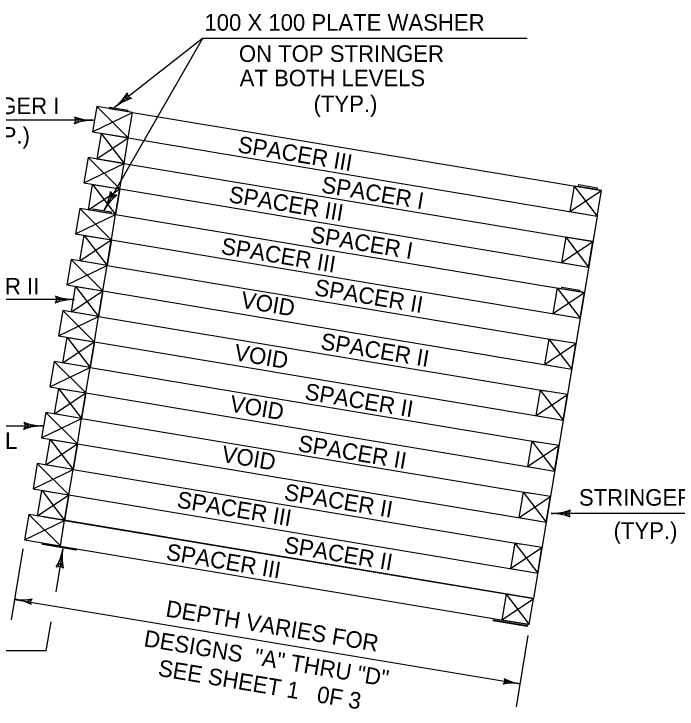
# Model space of a CAD drawing. Extents: x 974 to 1533, y 954 to 3585.
# Drawn here: x 1109.45 to 1144.67, y 1035.03 to 1071.93 of the extents above; entities that cross this region are included whole.
import ezdxf

# ---------------------------------------------------------------- set-up
doc = ezdxf.new("R2010")
doc.units = 0
doc.layers.add('Level 1', color=7, linetype='Continuous')
doc.layers.add('Level 60', color=7, linetype='Continuous')

msp = doc.modelspace()

# ---------------------------------------------------------------- linework, layer by layer
at = {"layer": 'Level 1'}
for p, q in [((1136.71, 1070.614), (1119.466, 1070.614)), ((1115.467, 1067.731), (1115.522, 1067.534)), ((1115.443, 1067.611), (1115.359, 1067.459)), ((1115.575, 1067.44), (1115.409, 1067.396)), ((1115.699, 1067.434), (1115.521, 1067.534)), ((1113.67, 1066.284), (1104.819, 1066.283)), ((1112.658, 1066.472), (1112.737, 1066.283)), ((1112.658, 1066.096), (1112.737, 1066.284)), ((1112.752, 1066.392), (1112.91, 1066.324)), ((1112.752, 1066.176), (1112.91, 1066.243)), ((1115.299, 1063.992), (1115.524, 1065.344)), ((1114.848, 1061.286), (1115.073, 1062.638)), ((1114.582, 1062.493), (1114.707, 1062.332)), ((1114.606, 1062.372), (1114.584, 1062.201)), ((1114.791, 1062.265), (1114.655, 1062.161)), ((1114.909, 1062.306), (1114.707, 1062.332)), ((1114.396, 1058.579), (1114.622, 1059.932)), ((1114.397, 1058.58), (1114.622, 1059.932)), ((1114.171, 1057.225), (1114.396, 1058.578)), ((1113.946, 1055.873), (1114.171, 1057.226)), ((1112.663, 1056.773), (1103.159, 1056.773)), ((1111.651, 1056.962), (1111.73, 1056.773)), ((1111.651, 1056.585), (1111.73, 1056.773)), ((1111.744, 1056.881), (1111.903, 1056.814)), ((1111.744, 1056.666), (1111.903, 1056.732)), ((1113.72, 1054.519), (1113.946, 1055.872)), ((1113.495, 1053.167), (1113.72, 1054.52)), ((1113.269, 1051.813), (1113.495, 1053.166)), ((1113.044, 1050.461), (1113.269, 1051.814)), ((1112.819, 1049.109), (1113.044, 1050.462)), ((1099.219, 1050.066), (1111.013, 1050.067)), ((1109.979, 1050.255), (1110.058, 1050.066)), ((1109.979, 1049.879), (1110.058, 1050.067)), ((1110.073, 1050.174), (1110.232, 1050.107)), ((1110.073, 1049.959), (1110.232, 1050.026)), ((1112.592, 1047.755), (1112.818, 1049.108)), ((1112.593, 1047.757), (1112.819, 1049.11)), ((1112.368, 1046.403), (1112.593, 1047.756)), ((1112.141, 1045.049), (1112.367, 1046.402)), ((1112.142, 1045.05), (1112.368, 1046.404)), ((1138.991, 1045.605), (1138.913, 1045.416)), ((1147.868, 1045.417), (1137.979, 1045.416)), ((1138.897, 1045.525), (1138.739, 1045.457)), ((1138.897, 1045.309), (1138.739, 1045.376)), ((1138.991, 1045.229), (1138.913, 1045.417)), ((1111.917, 1043.699), (1112.143, 1045.051)), ((1109.931, 1043.532), (1109.303, 1039.767)), ((1112.051, 1043.545), (1111.668, 1041.252)), ((1111.699, 1042.578), (1111.898, 1042.625)), ((1111.794, 1042.657), (1111.886, 1042.803)), ((1112.071, 1042.516), (1111.897, 1042.625)), ((1112.006, 1042.622), (1111.967, 1042.79)), ((1109.485, 1040.857), (1136.348, 1036.38)), ((1110.328, 1040.824), (1110.178, 1040.787)), ((1110.33, 1040.74), (1110.42, 1040.88)), ((1110.313, 1040.654), (1110.174, 1040.738)), ((1110.232, 1040.702), (1110.233, 1040.698)), ((1110.372, 1040.581), (1110.33, 1040.74)), ((1111.404, 1039.666), (1111.149, 1038.135)), ((1136.743, 1038.937), (1136.113, 1035.157)), ((1111.149, 1038.135), (1091.154, 1038.135)), ((1135.521, 1036.503), (1135.431, 1036.363)), ((1135.479, 1036.662), (1135.521, 1036.503)), ((1135.524, 1036.42), (1135.673, 1036.456)), ((1135.539, 1036.588), (1135.677, 1036.505)), ((1135.619, 1036.541), (1135.618, 1036.545))]:
    msp.add_line(p, q, dxfattribs=at)
for points in [[(1115.298, 1063.991), (1115.524, 1065.344), (1114.08, 1065.585), (1113.855, 1064.231)], [(1113.404, 1061.526), (1113.63, 1062.879), (1115.073, 1062.638), (1114.847, 1061.285)], [(1140.42, 1061.196), (1140.646, 1062.549), (1139.202, 1062.79), (1138.976, 1061.436)], [(1112.953, 1058.819), (1113.179, 1060.172), (1114.623, 1059.932), (1114.396, 1058.578)], [(1139.968, 1058.489), (1140.194, 1059.842), (1138.75, 1060.083), (1138.525, 1058.729)], [(1112.503, 1056.113), (1112.727, 1057.466), (1114.171, 1057.225), (1113.946, 1055.872)], [(1139.517, 1055.783), (1139.744, 1057.136), (1138.3, 1057.377), (1138.074, 1056.023)], [(1112.052, 1053.407), (1112.277, 1054.76), (1113.72, 1054.519), (1113.495, 1053.166)], [(1139.067, 1053.078), (1139.293, 1054.43), (1137.849, 1054.671), (1137.624, 1053.317)], [(1111.601, 1050.7), (1111.826, 1052.053), (1113.269, 1051.813), (1113.044, 1050.46)], [(1138.616, 1050.371), (1138.842, 1051.725), (1137.398, 1051.965), (1137.172, 1050.611)], [(1111.15, 1047.996), (1111.376, 1049.35), (1112.819, 1049.109), (1112.593, 1047.756)], [(1138.164, 1047.665), (1138.391, 1049.018), (1136.947, 1049.259), (1136.721, 1047.905)], [(1110.7, 1045.29), (1110.925, 1046.643), (1112.368, 1046.403), (1112.142, 1045.05)], [(1137.713, 1044.959), (1137.94, 1046.312), (1136.496, 1046.553), (1136.27, 1045.199)], [(1137.037, 1040.9), (1137.037, 1040.9), (1111.059, 1045.229), (1111.059, 1045.229)], [(1110.963, 1043.77), (1110.974, 1043.838), (1112.771, 1043.538), (1112.76, 1043.47)], [(1137.262, 1042.253), (1137.489, 1043.606), (1136.044, 1043.847), (1135.819, 1042.493)], [(1136.809, 1039.533), (1137.035, 1040.886), (1135.591, 1041.126), (1135.366, 1039.773)], [(1134.9, 1039.71), (1134.912, 1039.777), (1136.709, 1039.478), (1136.698, 1039.409)]]:
    msp.add_lwpolyline(points, close=True, dxfattribs=at)
for centre, radius, start, end in [((1113.061, 1069.169), 2.803, 307.9729, 329.1961), ((1116.51, 1064.752), 2.803, 106.7758, 127.9991), ((1113.669, 1069.086), 2.803, 248.7928, 270.016), ((1113.669, 1063.481), 2.803, 89.9898, 111.2131), ((1116.671, 1060.127), 2.803, 128.9088, 150.1321), ((1111.812, 1062.919), 2.803, 330.1058, 351.3291), ((1112.662, 1059.576), 2.803, 248.7928, 270.016), ((1112.662, 1053.971), 2.803, 89.9898, 111.2131), ((1110.991, 1052.869), 2.803, 248.7913, 270.0145), ((1110.991, 1047.264), 2.803, 89.9883, 111.2116), ((1137.98, 1048.219), 2.803, 269.9897, 291.213), ((1137.98, 1042.614), 2.803, 68.7927, 90.0159), ((1109.287, 1044.006), 2.803, 329.3216, 350.5449), ((1114.815, 1043.084), 2.803, 170.5186, 191.7419), ((1109.915, 1043.331), 2.503, 260.5246, 281.7478), ((1109.179, 1038.381), 2.503, 61.3276, 82.5508), ((1135.936, 1033.911), 2.503, 80.5246, 101.7478), ((1136.672, 1038.861), 2.503, 241.3276, 262.5508)]:
    msp.add_arc(centre, radius, start, end, dxfattribs=at)
at = {"layer": 'Level 60'}
for p, q in [((1119.466, 1070.614), (1114.242, 1061.522)), ((1119.466, 1070.614), (1114.786, 1066.959)), ((1113.844, 1067.016), (1115.524, 1065.344)), ((1113.619, 1065.662), (1115.749, 1066.698)), ((1115.749, 1066.698), (1140.645, 1062.549)), ((1114.081, 1065.585), (1115.299, 1063.991)), ((1113.856, 1064.232), (1115.524, 1065.344)), ((1115.524, 1065.344), (1140.42, 1061.195)), ((1113.393, 1064.309), (1115.072, 1062.638)), ((1113.167, 1062.955), (1115.299, 1063.991)), ((1115.299, 1063.991), (1140.194, 1059.842)), ((1113.404, 1061.525), (1115.072, 1062.638)), ((1113.629, 1062.878), (1114.847, 1061.285)), ((1115.073, 1062.638), (1139.969, 1058.489)), ((1138.977, 1061.436), (1140.646, 1062.549)), ((1139.202, 1062.79), (1140.42, 1061.195)), ((1112.942, 1061.603), (1114.622, 1059.932)), ((1112.716, 1060.248), (1114.847, 1061.285)), ((1114.847, 1061.285), (1139.744, 1057.136)), ((1140.42, 1061.195), (1137.037, 1040.9)), ((1113.178, 1060.172), (1114.396, 1058.578)), ((1138.751, 1060.083), (1139.968, 1058.489)), ((1112.953, 1058.819), (1114.622, 1059.932)), ((1114.622, 1059.932), (1139.518, 1055.783)), ((1138.525, 1058.729), (1140.194, 1059.842)), ((1112.491, 1058.896), (1114.171, 1057.225)), ((1112.265, 1057.542), (1114.396, 1058.578)), ((1114.396, 1058.579), (1138.21, 1054.61)), ((1112.727, 1057.465), (1113.946, 1055.871)), ((1112.502, 1056.112), (1114.171, 1057.225)), ((1114.171, 1057.226), (1139.067, 1053.077)), ((1138.075, 1056.023), (1139.744, 1057.136)), ((1138.3, 1057.377), (1139.518, 1055.783)), ((1112.04, 1056.189), (1113.719, 1054.517)), ((1111.814, 1054.836), (1113.946, 1055.871)), ((1113.946, 1055.872), (1137.759, 1051.904)), ((1112.051, 1053.405), (1113.719, 1054.517)), ((1112.276, 1054.759), (1113.494, 1053.164)), ((1113.72, 1054.52), (1138.616, 1050.371)), ((1137.624, 1053.318), (1139.293, 1054.43)), ((1137.849, 1054.671), (1139.067, 1053.077)), ((1111.589, 1053.482), (1113.269, 1051.811)), ((1111.363, 1052.129), (1113.494, 1053.164)), ((1113.494, 1053.167), (1137.308, 1049.198)), ((1111.825, 1052.054), (1113.044, 1050.46)), ((1137.398, 1051.965), (1138.616, 1050.371)), ((1111.601, 1050.7), (1113.269, 1051.813)), ((1113.269, 1051.814), (1138.165, 1047.665)), ((1137.173, 1050.612), (1138.842, 1051.725)), ((1111.139, 1050.778), (1112.818, 1049.107)), ((1110.913, 1049.425), (1113.044, 1050.46)), ((1113.044, 1050.46), (1136.857, 1046.492)), ((1111.375, 1049.349), (1112.593, 1047.754)), ((1111.15, 1047.995), (1112.818, 1049.107)), ((1112.818, 1049.108), (1137.714, 1044.959)), ((1136.722, 1047.905), (1138.391, 1049.018)), ((1136.947, 1049.259), (1138.165, 1047.665)), ((1110.688, 1048.072), (1112.368, 1046.401)), ((1110.463, 1046.719), (1112.593, 1047.754)), ((1112.592, 1047.754), (1136.406, 1043.786)), ((1110.7, 1045.29), (1112.368, 1046.403)), ((1110.924, 1046.644), (1112.142, 1045.05)), ((1112.367, 1046.401), (1137.263, 1042.253)), ((1136.271, 1045.2), (1137.94, 1046.312)), ((1136.496, 1046.553), (1137.714, 1044.959)), ((1110.237, 1045.367), (1111.917, 1043.697)), ((1110.011, 1044.015), (1112.142, 1045.05)), ((1112.142, 1045.049), (1137.037, 1040.9)), ((1136.045, 1043.847), (1137.263, 1042.253)), ((1111.914, 1043.681), (1136.809, 1039.532)), ((1135.82, 1042.493), (1137.489, 1043.606)), ((1135.366, 1039.773), (1137.035, 1040.886)), ((1135.591, 1041.126), (1136.809, 1039.532))]:
    msp.add_line(p, q, dxfattribs=at)
for points in [[(1113.845, 1067.016), (1113.619, 1065.662), (1115.524, 1065.344), (1115.749, 1066.698)], [(1114.53, 1066.894), (1114.545, 1066.984), (1115.507, 1066.824), (1115.491, 1066.734)], [(1113.393, 1064.31), (1113.167, 1062.956), (1115.073, 1062.638), (1115.298, 1063.992)], [(1139.436, 1062.775), (1139.451, 1062.866), (1140.413, 1062.706), (1140.398, 1062.615)], [(1112.943, 1061.603), (1112.717, 1060.249), (1114.623, 1059.932), (1114.847, 1061.285)], [(1113.64, 1061.501), (1113.656, 1061.591), (1114.618, 1061.431), (1114.602, 1061.341)], [(1112.491, 1058.897), (1112.265, 1057.542), (1114.171, 1057.225), (1114.395, 1058.579)], [(1138.529, 1057.339), (1138.544, 1057.429), (1139.506, 1057.269), (1139.491, 1057.179)], [(1112.041, 1056.191), (1111.815, 1054.837), (1113.72, 1054.519), (1113.945, 1055.873)], [(1111.59, 1053.484), (1111.364, 1052.13), (1113.269, 1051.813), (1113.494, 1053.167)], [(1111.139, 1050.779), (1110.913, 1049.425), (1112.818, 1049.108), (1113.044, 1050.461)], [(1110.689, 1048.074), (1110.463, 1046.72), (1112.368, 1046.403), (1112.593, 1047.756)], [(1110.238, 1045.37), (1110.012, 1044.016), (1111.917, 1043.699), (1112.142, 1045.052)]]:
    msp.add_lwpolyline(points, close=True, dxfattribs=at)

# ---------------------------------------------------------------- texts
at = {"layer": 'Level 1'}
for s, height, rotation, p in [('SPACER III', 0.878, 350.5409, (1121.289, 1064.589)), ('SPACER I', 0.8777, 350.5356, (1125.732, 1062.457)), ('SPACER III', 0.878, 350.5405, (1120.815, 1061.941)), ('SPACER I', 0.878, 350.5361, (1125.146, 1059.81)), ('SPACER III', 0.878, 350.5405, (1120.406, 1059.2)), ('SPACER II', 0.8777, 350.5367, (1125.367, 1057.002)), ('VOID ', 0.878, 350.5365, (1121.456, 1056.342)), ('SPACER II', 0.878, 350.5391, (1125.692, 1054.14)), ('VOID ', 0.8777, 350.5353, (1121.103, 1053.555)), ('SPACER II', 0.878, 350.5396, (1124.846, 1051.473)), ('VOID ', 0.878, 350.5365, (1120.871, 1050.834)), ('SPACER II', 0.8777, 350.5367, (1124.489, 1048.725)), ('VOID ', 0.878, 350.5365, (1120.436, 1048.164)), ('SPACER II', 0.8777, 350.5391, (1123.757, 1046.139)), ('SPACER III', 0.878, 350.5405, (1118.061, 1045.741)), ('SPACER II', 0.878, 350.5396, (1123.751, 1043.343)), ('SPACER III', 0.878, 350.5409, (1117.49, 1042.966)), ('DEPTH VARIES FOR', 0.87802, 350.5374, (1117.47, 1039.956)), ('DESIGNS  "A" THRU "D"', 0.87802, 350.5365, (1116.308, 1038.376))]:
    msp.add_text(s, height=height, rotation=rotation, dxfattribs=at).set_placement(p)
at = {"layer": 'Level 60'}
for s, height, p in [('100 X 100 PLATE WASHER', 0.878, (1119.565, 1071.037)), ('ON TOP STRINGER', 0.87765, (1121.397, 1069.384)), ('AT BOTH LEVELS', 0.87797, (1121.436, 1068.088)), ('STRINGER I', 0.878, (1105.147, 1066.612)), ('(TYP.)', 0.878, (1125.36, 1066.718)), ('(TYP.)', 0.878, (1106.908, 1065.041)), ('STRINGER II', 0.87797, (1103.754, 1057.041)), ('STRINGER III', 0.87797, (1139.453, 1045.829)), ('(TYP.)', 0.8777, (1141.292, 1044.07))]:
    msp.add_text(s, height=height, dxfattribs=at).set_placement(p)
for s, height, rotation, p in [('TIMBER BINWALL', 0.87754, 0.0052, (1099.718, 1048.843)), ('SEE SHEET 1   0F 3', 0.87797, 350.5377, (1117.06, 1036.806))]:
    msp.add_text(s, height=height, rotation=rotation, dxfattribs=at).set_placement(p)

doc.saveas('drawing.dxf')
